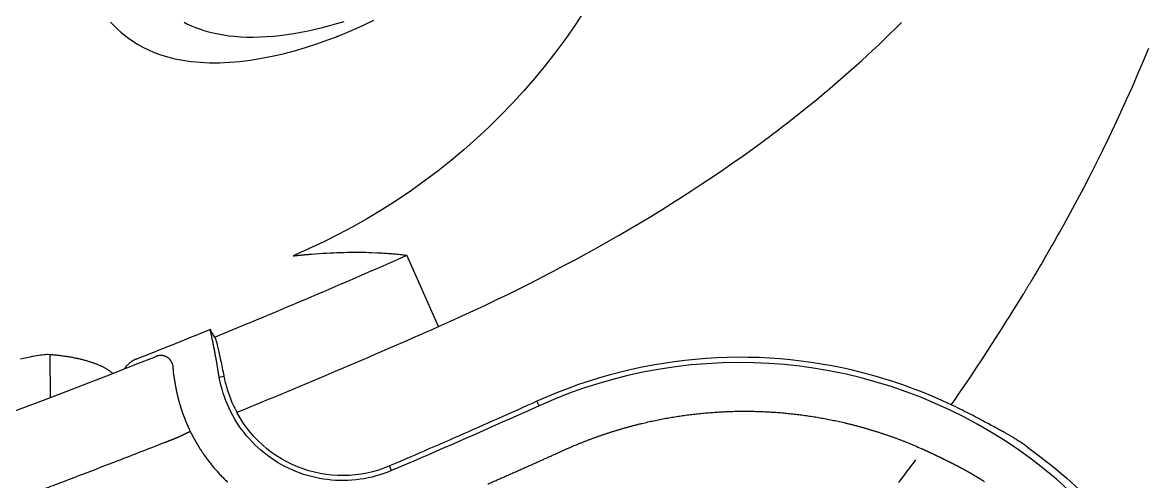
# Model space of a CAD drawing. Extents: x 528 to 612, y 649 to 778.
# Drawn here: x 598.41 to 607.4, y 685.6 to 689.26 of the extents above; entities that cross this region are included whole.
import ezdxf

# ---------------------------------------------------------------- set-up
doc = ezdxf.new("R2010")
doc.units = 0
doc.header["$MEASUREMENT"] = 0
doc.layers.add('1', color=4, linetype='Continuous')

# ---------------------------------------------------------------- blocks, each defined once
blk = doc.blocks.new('5DSFEEE')
at = {"layer": '1', "linetype": 'Continuous'}
for points in [[(3.1412, 11.7208), (3.1405, 11.7238, 0.00738), (3.1397, 11.7267, 0.007442), (3.1388, 11.7296, 0.007453), (3.1379, 11.7324, 0.007423), (3.1369, 11.7353, 0.007412), (3.1358, 11.738, 0.007405), (3.1346, 11.7408, 0.007401), (3.1333, 11.7435, 0.007394), (3.1319, 11.7462, 0.007392), (3.1305, 11.7488, 0.00739), (3.129, 11.7514, 0.00739), (3.1274, 11.7539, 0.007391), (3.1258, 11.7564, 0.007395), (3.124, 11.7588, 0.007403), (3.1222, 11.7612, 0.007406), (3.1204, 11.7635, 0.007415), (3.1184, 11.7658, 0.007318), (3.1164, 11.768, 0.007152), (3.1144, 11.7702, 0.007134), (3.1123, 11.7722, 0.007148), (3.1101, 11.7742, 0.007156), (3.1079, 11.7762, 0.00715), (3.1057, 11.778, 0.007157), (3.1034, 11.7798, 0.007149), (3.1011, 11.7815, 0.00715), (3.0987, 11.7831, 0.007141), (3.0963, 11.7847, 0.007141), (3.0939, 11.7862, 0.007131), (3.0914, 11.7876, 0.007128), (3.0889, 11.7889, 0.007118), (3.0864, 11.7902, 0.007114), (3.0839, 11.7913, 0.007105), (3.0813, 11.7924, 0.007101), (3.0787, 11.7935, 0.007092), (3.076, 11.7944, 0.007088), (3.0734, 11.7953, 0.007081), (3.0707, 11.7961, 0.007078), (3.068, 11.7968, 0.007072), (3.0653, 11.7975, 0.00707), (3.0625, 11.798, 0.007068), (3.0598, 11.7985, 0.007064), (3.057, 11.799, 0.00706), (3.0542, 11.7993, 0.007064), (3.0514, 11.7995, 0.007078), (3.0486, 11.7997, 0.00706), (3.0458, 11.7998, 0.00702), (3.043, 11.7998, 0.007082), (3.0402, 11.7998, 0.007235), (3.0374, 11.7996, 0.007025), (3.0346, 11.7994, 0.006554), (3.0318, 11.7991, 0.007252), (3.0289, 11.7987, 0.008686), (3.026, 11.7982, 0.006552), (3.0233, 11.7977, 0.002154), (3.0209, 11.7972, 0.009323), (3.0177, 11.7964, 0.016084), (3.0129, 11.7948, 0.007768), (3.0067, 11.7927, 0.004067)], [(3.1412, 11.7208), (3.1412, 11.7197, -0.000072), (3.1412, 11.7186, -0.000072), (3.1413, 11.7175, -0.000072), (3.1413, 11.7164, -0.000071), (3.1413, 11.7153, -0.00007), (3.1414, 11.7141, -0.000069), (3.1414, 11.713, -0.000068), (3.1414, 11.7119, -0.000068), (3.1415, 11.7108, -0.000067), (3.1415, 11.7097, -0.000066), (3.1415, 11.7086, -0.000065), (3.1416, 11.7074, -0.000064), (3.1416, 11.7063, -0.000064), (3.1416, 11.7052, -0.000063), (3.1417, 11.7041, -0.000062), (3.1417, 11.703, -0.000061), (3.1417, 11.7019, -0.00006), (3.1418, 11.7008, -0.00006), (3.1418, 11.6996, -0.000059), (3.1418, 11.6985, -0.000058), (3.1418, 11.6974, -0.000057), (3.1419, 11.6963, -0.000056), (3.1419, 11.6952, -0.000056), (3.1419, 11.6941, -0.000055), (3.142, 11.693, -0.000054), (3.142, 11.6919, -0.000053), (3.142, 11.6907, -0.000052), (3.142, 11.6896, -0.000052), (3.1421, 11.6885, -0.00005), (3.1421, 11.6874, -0.000046), (3.1421, 11.6863, -0.00005), (3.1421, 11.6852, -0.000058), (3.1422, 11.684, -0.000044), (3.1422, 11.683, -0.000017), (3.1422, 11.682, -0.000059), (3.1422, 11.6807, -0.000099), (3.1423, 11.6788, -0.000048), (3.1423, 11.6763, -0.000026)], [(3.1423, 11.6763), (3.1424, 11.6758, 0.004591), (3.1424, 11.6752, 0.003793), (3.1424, 11.6745, 0.00315), (3.1425, 11.6738, 0.002661), (3.1425, 11.6731, 0.002266), (3.1426, 11.6723, 0.001964), (3.1427, 11.6714, 0.001708), (3.1428, 11.6705, 0.001505), (3.1429, 11.6696, 0.00133), (3.143, 11.6686, 0.001187), (3.1432, 11.6675, 0.001062), (3.1433, 11.6664, 0.000958), (3.1434, 11.6652, 0.000866), (3.1436, 11.664, 0.000788), (3.1438, 11.6627, 0.000718), (3.144, 11.6614, 0.000658), (3.1442, 11.66, 0.000603), (3.1444, 11.6586, 0.000556), (3.1446, 11.6571, 0.000513), (3.1448, 11.6556, 0.000475), (3.1451, 11.654, 0.00044), (3.1453, 11.6523, 0.000409), (3.1456, 11.6507, 0.000381), (3.1458, 11.6489, 0.000356), (3.1461, 11.6471, 0.000332), (3.1464, 11.6453, 0.000311), (3.1467, 11.6434, 0.000291), (3.147, 11.6415, 0.000274), (3.1473, 11.6395, 0.000256), (3.1477, 11.6374, 0.000239), (3.148, 11.6354, 0.000222), (3.1483, 11.6332, 0.000206), (3.1487, 11.631, 0.000193), (3.1491, 11.6288, 0.000182), (3.1495, 11.6265, 0.000171), (3.1498, 11.6242, 0.00016), (3.1502, 11.6218, 0.000151), (3.1507, 11.6194, 0.000142), (3.1511, 11.6169, 0.000133), (3.1515, 11.6144, 0.000125), (3.1519, 11.6118, 0.000118), (3.1524, 11.6092, 0.000111), (3.1528, 11.6065, 0.000105), (3.1533, 11.6038, 0.000098), (3.1538, 11.6011, 0.000093), (3.1543, 11.5983, 0.000086), (3.1547, 11.5954, 0.000082), (3.1552, 11.5925, 0.000078), (3.1557, 11.5896, 0.000072), (3.1563, 11.5866, 0.000063), (3.1568, 11.5836, 0.000065), (3.1573, 11.5805, 0.00007), (3.1579, 11.5773, 0.000051), (3.1584, 11.5743, 0.000021), (3.1589, 11.5715, 0.000063), (3.1595, 11.5679, 0.000093), (3.1605, 11.5621, 0.000043), (3.1619, 11.5545, 0.000023)], [(3.1619, 11.5545), (3.1623, 11.552, 0.000563), (3.1627, 11.5495, 0.000548), (3.1632, 11.5469, 0.000543), (3.1637, 11.5443, 0.000549), (3.1642, 11.5417, 0.00055), (3.1646, 11.5391, 0.000551), (3.1651, 11.5364, 0.000552), (3.1656, 11.5338, 0.000554), (3.1662, 11.5311, 0.000555), (3.1667, 11.5284, 0.000557), (3.1672, 11.5256, 0.000558), (3.1678, 11.5229, 0.00056), (3.1683, 11.5201, 0.000561), (3.1689, 11.5173, 0.000564), (3.1695, 11.5145, 0.000565), (3.1701, 11.5117, 0.000567), (3.1707, 11.5088, 0.000568), (3.1713, 11.506, 0.000571), (3.1719, 11.5031, 0.000573), (3.1726, 11.5002, 0.000576), (3.1732, 11.4972, 0.000577), (3.1739, 11.4943, 0.00058), (3.1745, 11.4913, 0.000582), (3.1752, 11.4884, 0.000586), (3.1759, 11.4854, 0.000586), (3.1766, 11.4824, 0.000585), (3.1773, 11.4793, 0.000593), (3.1781, 11.4763, 0.000609), (3.1788, 11.4732, 0.000592), (3.1796, 11.4701, 0.000553), (3.1803, 11.4671, 0.000618), (3.1811, 11.4639, 0.000747), (3.1819, 11.4607, 0.00056), (3.1827, 11.4577, 0.000175), (3.1834, 11.4549, 0.000811), (3.1843, 11.4513, 0.001409), (3.1858, 11.4458, 0.000679), (3.1877, 11.4385, 0.000355)], [(3.1877, 11.4385), (3.1887, 11.4347, 0.00075), (3.1898, 11.431, 0.000738), (3.1909, 11.4272, 0.000733), (3.1919, 11.4233, 0.000737), (3.193, 11.4195, 0.000738), (3.1941, 11.4156, 0.000738), (3.1953, 11.4118, 0.000738), (3.1964, 11.4079, 0.00074), (3.1976, 11.404, 0.00074), (3.1988, 11.4001, 0.000742), (3.2, 11.3961, 0.000743), (3.2012, 11.3922, 0.000745), (3.2024, 11.3882, 0.000746), (3.2037, 11.3843, 0.000749), (3.2049, 11.3803, 0.000751), (3.2062, 11.3763, 0.000754), (3.2075, 11.3723, 0.000755), (3.2088, 11.3683, 0.000759), (3.2102, 11.3642, 0.000761), (3.2115, 11.3602, 0.000764), (3.2129, 11.3561, 0.000767), (3.2143, 11.3521, 0.000771), (3.2157, 11.348, 0.000774), (3.2171, 11.3439, 0.000778), (3.2186, 11.3398, 0.000781), (3.22, 11.3357, 0.000785), (3.2215, 11.3316, 0.000789), (3.223, 11.3275, 0.000793), (3.2245, 11.3234, 0.000797), (3.226, 11.3193, 0.000804), (3.2276, 11.3152, 0.000805), (3.2291, 11.311, 0.000805), (3.2307, 11.3069, 0.000803), (3.2323, 11.3027, 0.000802), (3.2339, 11.2986, 0.0008), (3.2356, 11.2944, 0.0008), (3.2372, 11.2903, 0.000799), (3.2389, 11.2861, 0.000798), (3.2406, 11.2819, 0.000798), (3.2423, 11.2778, 0.000798), (3.244, 11.2736, 0.000798), (3.2457, 11.2694, 0.000798), (3.2475, 11.2653, 0.000799), (3.2492, 11.2611, 0.000802), (3.251, 11.2569, 0.000801), (3.2528, 11.2527, 0.000797), (3.2546, 11.2486, 0.000806), (3.2564, 11.2444, 0.000825), (3.2583, 11.2402, 0.000802), (3.2601, 11.2361, 0.00075), (3.262, 11.232, 0.000832), (3.2639, 11.2278, 0.000998), (3.2659, 11.2235, 0.000757), (3.2677, 11.2195, 0.000253), (3.2694, 11.2158, 0.001079), (3.2716, 11.2112, 0.001872), (3.275, 11.204, 0.000916), (3.2795, 11.1947, 0.000484)], [(6.2639, 11.0433), (6.2863, 11.0533, -0.001739), (6.3087, 11.0632, -0.001739), (6.3312, 11.0729, -0.001739), (6.3538, 11.0824, -0.001737), (6.3765, 11.0918, -0.001736), (6.3992, 11.101, -0.001736), (6.422, 11.1101, -0.001735), (6.4448, 11.119, -0.001734), (6.4677, 11.1278, -0.001734), (6.4907, 11.1364, -0.001733), (6.5137, 11.1448, -0.001733), (6.5368, 11.1531, -0.001733), (6.5599, 11.1612, -0.001733), (6.5831, 11.1691, -0.001733), (6.6063, 11.1769, -0.001733), (6.6296, 11.1845, -0.001733), (6.653, 11.192, -0.001733), (6.6764, 11.1993, -0.001733), (6.6998, 11.2064, -0.001734), (6.7233, 11.2134, -0.001734), (6.7469, 11.2202, -0.001735), (6.7705, 11.2268, -0.001736), (6.7941, 11.2333, -0.001736), (6.8178, 11.2396, -0.001737), (6.8415, 11.2458, -0.001738), (6.8653, 11.2518, -0.001739), (6.8891, 11.2576, -0.001741), (6.913, 11.2632, -0.001742), (6.9369, 11.2687, -0.001743), (6.9608, 11.274, -0.001743), (6.9848, 11.2791, -0.001742), (7.0088, 11.2841, -0.001739), (7.0328, 11.2889, -0.001737), (7.0569, 11.2936, -0.001737), (7.081, 11.298, -0.001736), (7.1051, 11.3023, -0.001735), (7.1292, 11.3065, -0.001734), (7.1534, 11.3104, -0.001734), (7.1776, 11.3142, -0.001733), (7.2019, 11.3179, -0.001733), (7.2261, 11.3213, -0.001732), (7.2504, 11.3246, -0.001732), (7.2747, 11.3277, -0.001731), (7.2991, 11.3307, -0.001731), (7.3234, 11.3335, -0.001731), (7.3478, 11.3361, -0.001731), (7.3722, 11.3385, -0.001731), (7.3966, 11.3408, -0.001731), (7.421, 11.3429, -0.001732), (7.4454, 11.3448, -0.001732), (7.4698, 11.3466, -0.001732), (7.4943, 11.3482, -0.001733), (7.5188, 11.3496, -0.001733), (7.5432, 11.3509, -0.001734), (7.5677, 11.352, -0.001735), (7.5922, 11.3529, -0.001735), (7.6167, 11.3536, -0.001736), (7.6412, 11.3542, -0.001738), (7.6657, 11.3546, -0.001738), (7.6902, 11.3548, -0.001738), (7.7147, 11.3549, -0.001738), (7.7393, 11.3547, -0.001737), (7.7638, 11.3545, -0.001737), (7.7883, 11.354, -0.001738), (7.8128, 11.3534, -0.001739), (7.8373, 11.3526, -0.00174), (7.8618, 11.3516, -0.001741), (7.8863, 11.3505, -0.001742), (7.9107, 11.3491, -0.001743), (7.9352, 11.3476, -0.001744), (7.9597, 11.346, -0.001745), (7.9841, 11.3442, -0.001747), (8.0085, 11.3422, -0.001748), (8.033, 11.34, -0.00175), (8.0574, 11.3376, -0.001753), (8.0818, 11.3351, -0.001758), (8.1061, 11.3324, -0.001759), (8.1305, 11.3296, -0.001757), (8.1548, 11.3265, -0.001755), (8.1791, 11.3233, -0.001754), (8.2034, 11.3199, -0.001753), (8.2277, 11.3164, -0.001752), (8.2519, 11.3127, -0.001752), (8.2761, 11.3088, -0.001751), (8.3003, 11.3047, -0.001751), (8.3245, 11.3005, -0.00175), (8.3486, 11.2961, -0.00175), (8.3727, 11.2915, -0.001752), (8.3967, 11.2868, -0.001749), (8.4208, 11.2819, -0.001742), (8.4447, 11.2768, -0.001735), (8.4687, 11.2715, -0.001729), (8.4926, 11.2661, -0.001726), (8.5165, 11.2606, -0.001729), (8.5403, 11.2548, -0.001729), (8.5641, 11.2489, -0.00173), (8.5879, 11.2428, -0.00173), (8.6116, 11.2366, -0.001731), (8.6353, 11.2302, -0.001731), (8.6589, 11.2236, -0.001733), (8.6825, 11.2169, -0.001733), (8.706, 11.21, -0.001733), (8.7295, 11.2029, -0.001736), (8.7529, 11.1957, -0.00174), (8.7763, 11.1883, -0.001737), (8.7996, 11.1808, -0.001728), (8.8229, 11.1731, -0.001744), (8.8461, 11.1652, -0.001781), (8.8694, 11.1571, -0.001732), (8.8924, 11.149, -0.001618), (8.9153, 11.1407, -0.001789), (8.9385, 11.1321, -0.002136), (8.9621, 11.1231, -0.001622), (8.9843, 11.1145, -0.000553), (9.0043, 11.1067, -0.002294), (9.0298, 11.0963, -0.003958), (9.069, 11.0799, -0.001936), (9.1201, 11.0581, -0.001025)], [(3.0734, 11.1048), (3.0763, 11.1059, 0.000014), (3.0792, 11.107, 0.000014), (3.0821, 11.1082, 0.000014), (3.085, 11.1093, 0.000014), (3.0879, 11.1105, 0.000014), (3.0908, 11.1116, 0.000014), (3.0937, 11.1128, 0.000014), (3.0967, 11.1139, 0.000014), (3.0996, 11.1151, 0.000014), (3.1025, 11.1162, 0.000014), (3.1054, 11.1174, 0.000014), (3.1083, 11.1185, 0.000014), (3.1112, 11.1197, 0.000014), (3.1141, 11.1208, 0.000014), (3.117, 11.1219, 0.000014), (3.1199, 11.1231, 0.000014), (3.1228, 11.1242, 0.000014), (3.1257, 11.1254, 0.000014), (3.1286, 11.1265, 0.000014), (3.1315, 11.1277, 0.000014), (3.1344, 11.1288, 0.000014), (3.1374, 11.13, 0.000014), (3.1403, 11.1311, 0.000014), (3.1432, 11.1323, 0.000014), (3.1461, 11.1334, 0.000014), (3.149, 11.1346, 0.000014), (3.1519, 11.1357, 0.000014), (3.1548, 11.1369, 0.000014), (3.1577, 11.138, 0.000014), (3.1606, 11.1392, 0.000013), (3.1635, 11.1403, 0.000014), (3.1664, 11.1415, 0.000017), (3.1694, 11.1427, 0.000013), (3.1722, 11.1438, 0.000004), (3.1748, 11.1448, 0.000018), (3.1781, 11.1461, 0.000031), (3.1831, 11.1481, 0.000015), (3.1897, 11.1507, 0.000008)], [(3.1897, 11.1507), (3.1939, 11.1528, 0.000013), (3.1982, 11.1549, 0.000013), (3.2026, 11.157, 0.000013), (3.207, 11.1591, 0.000013), (3.2114, 11.1613, 0.000014), (3.2158, 11.1635, 0.000014), (3.2202, 11.1656, 0.000015), (3.2246, 11.1678, 0.000016), (3.2289, 11.1699, 0.000017), (3.2332, 11.172, 0.000018), (3.2374, 11.174, 0.000019), (3.2414, 11.176, 0.00002), (3.2453, 11.1779, 0.000022), (3.2491, 11.1797, 0.000024), (3.2527, 11.1815, 0.000026), (3.2561, 11.1831, 0.000029), (3.2593, 11.1847, 0.000033), (3.2622, 11.1862, 0.000038), (3.265, 11.1875, 0.000044), (3.2675, 11.1888, 0.000048), (3.2698, 11.1899, 0.000062), (3.2718, 11.1909, 0.000089), (3.2736, 11.1918, 0.000092), (3.2752, 11.1925, 0.000048), (3.2764, 11.1931, 0.000175), (3.2775, 11.1937, 0.000588), (3.2786, 11.1942, 0.000768), (3.2795, 11.1947, 0.000836)], [(3.2795, 11.1947), (3.2819, 11.1899, 0.000908), (3.2842, 11.1851, 0.000908), (3.2866, 11.1803, 0.000909), (3.289, 11.1755, 0.000911), (3.2915, 11.1707, 0.000913), (3.2939, 11.166, 0.000914), (3.2964, 11.1612, 0.000916), (3.2988, 11.1565, 0.000918), (3.3013, 11.1518, 0.00092), (3.3038, 11.1471, 0.000921), (3.3064, 11.1424, 0.000923), (3.3089, 11.1377, 0.000925), (3.3115, 11.133, 0.000927), (3.314, 11.1283, 0.000928), (3.3166, 11.1237, 0.00093), (3.3192, 11.119, 0.000932), (3.3219, 11.1144, 0.000934), (3.3245, 11.1098, 0.000936), (3.3272, 11.1052, 0.000937), (3.3299, 11.1006, 0.000939), (3.3325, 11.096, 0.000941), (3.3353, 11.0914, 0.000942), (3.338, 11.0868, 0.000945), (3.3407, 11.0823, 0.000948), (3.3435, 11.0777, 0.000948), (3.3463, 11.0732, 0.000944), (3.349, 11.0687, 0.000954), (3.3519, 11.0642, 0.000975), (3.3547, 11.0597, 0.000949), (3.3575, 11.0552, 0.000888), (3.3604, 11.0507, 0.000982), (3.3633, 11.0462, 0.001174), (3.3662, 11.0417, 0.000892), (3.3691, 11.0374, 0.000304), (3.3716, 11.0335, 0.001263), (3.3749, 11.0285, 0.002182), (3.3801, 11.0209, 0.001068), (3.3869, 11.011, 0.000566)], [(2.0947, 10.7294, 0.000236), (2.2379, 10.7828, 0.000968), (2.4215, 10.8526, 0.001665), (2.7039, 10.9614, 0.000813), (3.0734, 11.1048, 0.000431)], [(9.1201, 11.0581), (9.1224, 11.0571, -0.000194), (9.1247, 11.0561, -0.000194), (9.1269, 11.055, -0.000194), (9.1292, 11.054, -0.000194), (9.1315, 11.053, -0.000194), (9.1337, 11.052, -0.000193), (9.136, 11.051, -0.000193), (9.1383, 11.05, -0.000193), (9.1406, 11.049, -0.000193), (9.1428, 11.0479, -0.000192), (9.1451, 11.0469, -0.000192), (9.1473, 11.0459, -0.000192), (9.1496, 11.0449, -0.000192), (9.1519, 11.0439, -0.000192), (9.1541, 11.0428, -0.000191), (9.1564, 11.0418, -0.000191), (9.1586, 11.0408, -0.000191), (9.1609, 11.0397, -0.000191), (9.1632, 11.0387, -0.000191), (9.1654, 11.0377, -0.000191), (9.1677, 11.0366, -0.000191), (9.1699, 11.0356, -0.00019), (9.1722, 11.0346, -0.000191), (9.1744, 11.0335, -0.000191), (9.1766, 11.0325, -0.00019), (9.1789, 11.0314, -0.000189), (9.1811, 11.0304, -0.000191), (9.1834, 11.0293, -0.000194), (9.1856, 11.0283, -0.000189), (9.1878, 11.0273, -0.000176), (9.19, 11.0262, -0.000195), (9.1923, 11.0252, -0.000232), (9.1946, 11.0241, -0.000176), (9.1968, 11.0231, -0.000061), (9.1987, 11.0221, -0.000248), (9.2012, 11.021, -0.000427), (9.205, 11.0191, -0.000209), (9.2101, 11.0167, -0.000111)], [(3.3869, 11.011), (3.3968, 10.9968, 0.003081), (3.4069, 10.9828, 0.003082), (3.4172, 10.9689, 0.003082), (3.4277, 10.9551, 0.003083), (3.4383, 10.9414, 0.003084), (3.4491, 10.9279, 0.003086), (3.4601, 10.9145, 0.003088), (3.4713, 10.9012, 0.003091), (3.4826, 10.8881, 0.003094), (3.494, 10.8751, 0.003098), (3.5057, 10.8623, 0.003102), (3.5174, 10.8496, 0.003107), (3.5294, 10.8371, 0.003111), (3.5415, 10.8247, 0.003116), (3.5537, 10.8125, 0.003115), (3.5661, 10.8004, 0.003108), (3.5787, 10.7884, 0.003103)], [(5.6572, 10.7734, 0.000068), (5.6721, 10.7799, 0.000069), (5.6869, 10.7864, 0.000069), (5.7017, 10.7929, 0.000069), (5.7166, 10.7994, 0.000069), (5.7314, 10.8059, 0.000069), (5.7462, 10.8124, 0.000069), (5.761, 10.819, 0.000069), (5.7759, 10.8255, 0.000069), (5.7907, 10.832, 0.000069), (5.8055, 10.8386, 0.000069), (5.8203, 10.8451, 0.000069), (5.8351, 10.8517, 0.000069), (5.8499, 10.8582, 0.000069), (5.8647, 10.8648, 0.000069), (5.8796, 10.8713, 0.000069), (5.8944, 10.8779, 0.000069), (5.9092, 10.8845, 0.000069), (5.924, 10.891, 0.000068), (5.9388, 10.8976, 0.000068), (5.9536, 10.9042, 0.000068), (5.9684, 10.9108, 0.000068), (5.9832, 10.9174, 0.000068), (5.998, 10.9239, 0.000068), (6.0127, 10.9305, 0.000068), (6.0275, 10.9371, 0.000069), (6.0423, 10.9437, 0.000068), (6.0571, 10.9504, 0.000068), (6.0719, 10.957, 0.000069), (6.0867, 10.9636, 0.00007), (6.1015, 10.9702, 0.000068), (6.1162, 10.9768, 0.000064), (6.1309, 10.9834, 0.00007), (6.1458, 10.9901, 0.000084), (6.161, 10.9969, 0.000064), (6.1753, 11.0034, 0.000022), (6.1883, 11.0092, 0.00009), (6.2049, 11.0167, 0.000156), (6.2304, 11.0282, 0.000076), (6.2639, 11.0433, 0.00004)], [(9.2101, 11.0167), (9.2157, 11.014, -0.000108), (9.2213, 11.0113, -0.000105), (9.2269, 11.0086, -0.000108), (9.2325, 11.006, -0.000118), (9.2381, 11.0033, -0.000125), (9.2437, 11.0006, -0.000131), (9.2493, 10.9979, -0.000137), (9.2549, 10.9952, -0.000145), (9.2604, 10.9925, -0.000151), (9.266, 10.9898, -0.000159), (9.2715, 10.9872, -0.000166), (9.277, 10.9845, -0.000173), (9.2825, 10.9818, -0.00018), (9.288, 10.9791, -0.000188), (9.2934, 10.9765, -0.000195), (9.2989, 10.9738, -0.000203), (9.3043, 10.9711, -0.000211), (9.3097, 10.9685, -0.000219), (9.3151, 10.9658, -0.000227), (9.3204, 10.9632, -0.000236), (9.3258, 10.9605, -0.000244), (9.3311, 10.9579, -0.000253), (9.3364, 10.9553, -0.000261), (9.3417, 10.9526, -0.000271), (9.3469, 10.95, -0.00028), (9.3522, 10.9474, -0.00029), (9.3574, 10.9448, -0.000296), (9.3625, 10.9421, -0.000298), (9.3677, 10.9395, -0.000301), (9.3728, 10.9369, -0.000305), (9.3779, 10.9343, -0.000309), (9.383, 10.9317, -0.000312), (9.388, 10.9292, -0.000316), (9.393, 10.9266, -0.00032), (9.398, 10.924, -0.000325), (9.403, 10.9215, -0.000329), (9.4079, 10.9189, -0.000334), (9.4128, 10.9164, -0.000339), (9.4176, 10.9138, -0.000344), (9.4224, 10.9113, -0.00035), (9.4272, 10.9088, -0.000355), (9.432, 10.9063, -0.000361), (9.4367, 10.9038, -0.000367), (9.4414, 10.9013, -0.000374), (9.446, 10.8988, -0.00038), (9.4506, 10.8963, -0.000387), (9.4552, 10.8939, -0.000395), (9.4597, 10.8914, -0.000403), (9.4642, 10.889, -0.00041), (9.4687, 10.8866, -0.000417), (9.4731, 10.8842, -0.00042), (9.4774, 10.8818, -0.000418), (9.4818, 10.8794, -0.000418), (9.4861, 10.877, -0.000418), (9.4903, 10.8746, -0.00042), (9.4945, 10.8723, -0.00042), (9.4987, 10.87, -0.000421), (9.5028, 10.8677, -0.000422), (9.5069, 10.8654, -0.000423), (9.5109, 10.8631, -0.000424), (9.5149, 10.8608, -0.000426), (9.5188, 10.8586, -0.000428), (9.5227, 10.8563, -0.00043), (9.5266, 10.8541, -0.000432), (9.5304, 10.8519, -0.000435), (9.5341, 10.8497, -0.000437), (9.5378, 10.8476, -0.000441), (9.5415, 10.8454, -0.000444), (9.5451, 10.8433, -0.000448), (9.5487, 10.8412, -0.000452), (9.5522, 10.8391, -0.000456), (9.5557, 10.8371, -0.00046), (9.5591, 10.835, -0.000466), (9.5625, 10.833, -0.000472), (9.5658, 10.831, -0.000475), (9.5691, 10.829, -0.000469), (9.5723, 10.8271, -0.000469), (9.5755, 10.8251, -0.000469), (9.5786, 10.8232, -0.000472), (9.5816, 10.8213, -0.000472), (9.5846, 10.8195, -0.000475), (9.5876, 10.8176, -0.000475), (9.5905, 10.8158, -0.000479), (9.5933, 10.814, -0.00048), (9.5961, 10.8123, -0.000483), (9.5989, 10.8106, -0.000483), (9.6016, 10.8088, -0.00049), (9.6042, 10.8072, -0.000501), (9.6068, 10.8055, -0.000495), (9.6093, 10.8039, -0.000469), (9.6118, 10.8023, -0.000516), (9.6142, 10.8007, -0.000611), (9.6166, 10.7991, -0.000487), (9.6189, 10.7977, -0.0002), (9.6209, 10.7964, -0.000669), (9.6233, 10.7947, -0.001184), (9.627, 10.7923, -0.000625)], [(8.941, 10.7855, 0.001583), (9.0777, 10.9658, 0.000839)]]:
    blk.add_lwpolyline(points, format="xyb", dxfattribs=at)
blk.add_arc((-18.3614, 65.5351), 57.8346, 279.46566, 291.68284, dxfattribs=at)
blk = doc.blocks.new('2010JETSETTER')
at = {"layer": '1', "color": 3, "linetype": 'Continuous'}
for p, q in [((73.5223, 16.4838), (73.2704, 17.0532)), ((71.7065, 16.4433), (71.6954, 16.4603)), ((71.7065, 16.4433), (71.6992, 16.4619)), ((71.7345, 16.4003), (71.7065, 16.4433)), ((70.4208, 15.9176), (70.4194, 16.2618)), ((71.7706, 16.0802), (71.7472, 16.2125)), ((71.7706, 16.0802), (71.8073, 16.0867)), ((74.3255, 15.8508), (74.3088, 15.8877)), ((73.1468, 15.334), (73.1311, 15.371))]:
    blk.add_line(p, q, dxfattribs=at)
for points in [[(76.9473, 18.6478), (76.9937, 18.6909), (77.04, 18.7344), (77.086, 18.7783), (77.1318, 18.8227), (77.1773, 18.8675), (77.2226, 18.9127)], [(74.6899, 19.0065), (74.6162, 18.8945), (74.5397, 18.7846), (74.4602, 18.6767), (74.3778, 18.571), (74.2926, 18.4675), (74.2047, 18.3663), (74.1141, 18.2674), (74.0208, 18.1708), (73.9249, 18.0766), (73.8265, 17.9849), (73.7255, 17.8957), (73.6221, 17.809), (73.5162, 17.725), (73.408, 17.6435), (73.2975, 17.5648), (73.1846, 17.4888), (73.0696, 17.4157), (72.9537, 17.346), (72.8373, 17.28), (72.72, 17.2175), (72.6016, 17.1582), (72.3599, 17.0484)], [(79.1964, 18.7052), (79.1531, 18.6018), (79.109, 18.4987), (79.0641, 18.396), (79.0184, 18.2937), (78.9719, 18.1918), (78.9246, 18.0902), (78.8764, 17.9891), (78.8274, 17.8883), (78.7775, 17.788), (78.7268, 17.6881), (78.6753, 17.5887), (78.6229, 17.4897), (78.5155, 17.2931)], [(70.9015, 18.9153), (70.9279, 18.8873), (70.955, 18.8607), (70.9829, 18.8355), (71.0125, 18.8107), (71.0448, 18.7861), (71.08, 18.7618), (71.118, 18.738), (71.1592, 18.7151), (71.2036, 18.6933), (71.2514, 18.6729), (71.3026, 18.6541), (71.3576, 18.6373), (71.4162, 18.6226), (71.4788, 18.6103), (71.5455, 18.6007), (71.6164, 18.594), (71.6915, 18.5906), (71.771, 18.5906), (71.8527, 18.5942), (71.9359, 18.6013), (72.0206, 18.6117), (72.1065, 18.6255), (72.1936, 18.6425), (72.2816, 18.6626), (72.3704, 18.6857), (72.4596, 18.7117), (72.5493, 18.7406), (72.6391, 18.7722), (72.7059, 18.7975), (72.7063, 18.7976), (72.7067, 18.7978), (72.7072, 18.798), (72.7076, 18.7981), (72.708, 18.7983), (72.7085, 18.7985), (72.7089, 18.7987), (72.7093, 18.7988), (72.7098, 18.799), (72.7102, 18.7992), (72.7106, 18.7993), (72.7111, 18.7995), (72.7115, 18.7997), (72.7119, 18.7998), (72.7123, 18.8), (72.7128, 18.8002), (72.7132, 18.8004), (72.7136, 18.8005), (72.7141, 18.8007), (72.7145, 18.8009), (72.7149, 18.801), (72.7154, 18.8012), (72.7158, 18.8014), (72.7162, 18.8015), (72.7167, 18.8017), (72.7171, 18.8019), (72.7175, 18.802), (72.718, 18.8022), (72.7184, 18.8024), (72.7188, 18.8026), (72.7193, 18.8027), (72.7197, 18.8029), (72.7201, 18.8031), (72.7206, 18.8032), (72.721, 18.8034), (72.7214, 18.8036), (72.7219, 18.8037), (72.7223, 18.8039), (72.7227, 18.8041), (72.7231, 18.8042), (72.7236, 18.8044), (72.724, 18.8046), (72.7244, 18.8048), (72.7249, 18.8049), (72.7387, 18.8104), (72.8282, 18.8475), (72.9174, 18.8872), (73.0061, 18.9292)], [(71.489, 18.9129), (71.5177, 18.8987), (71.5479, 18.8851), (71.5796, 18.8722), (71.6129, 18.8599), (71.6478, 18.8485), (71.6843, 18.838), (71.7226, 18.8284), (71.7625, 18.8199), (71.8042, 18.8125), (71.8478, 18.8063), (71.8932, 18.8014), (71.9404, 18.7979), (71.9896, 18.7957), (72.0408, 18.7951), (72.0934, 18.7961), (72.1468, 18.7986), (72.2008, 18.8026), (72.2555, 18.8081), (72.3108, 18.8151), (72.3667, 18.8236), (72.4231, 18.8334), (72.48, 18.8447), (72.5373, 18.8573), (72.595, 18.8712), (72.6529, 18.8864), (72.7111, 18.9029), (72.7695, 18.9207)], [(76.5201, 18.2775), (76.5417, 18.2952), (76.5633, 18.313), (76.5849, 18.3309), (76.6064, 18.3488), (76.628, 18.3669), (76.6495, 18.385), (76.6709, 18.4032), (76.6924, 18.4215), (76.7138, 18.4399), (76.7352, 18.4584), (76.7565, 18.4769), (76.7779, 18.4956), (76.7992, 18.5143), (76.8204, 18.5331), (76.8417, 18.552), (76.8629, 18.571), (76.884, 18.5901), (76.9052, 18.6092), (76.9473, 18.6478)], [(76.1208, 17.9674), (76.1409, 17.9822), (76.1609, 17.9971), (76.1809, 18.0121), (76.2009, 18.0271), (76.2209, 18.0422), (76.2409, 18.0574), (76.2609, 18.0727), (76.2809, 18.088), (76.3009, 18.1034), (76.3209, 18.1189), (76.3409, 18.1344), (76.3608, 18.15), (76.3808, 18.1657), (76.4007, 18.1815), (76.4207, 18.1973), (76.4406, 18.2132), (76.4605, 18.2292), (76.4804, 18.2452), (76.5201, 18.2775)], [(73.5234, 16.4843), (73.6176, 16.5263), (73.7113, 16.5688), (73.8044, 16.6118), (73.8971, 16.6552), (73.9892, 16.6992), (74.0808, 16.7436), (74.1718, 16.7885), (74.2623, 16.8338), (74.3522, 16.8797), (74.4416, 16.926), (74.5303, 16.9727), (74.6185, 17.0199), (74.706, 17.0676), (74.7929, 17.1158), (74.8793, 17.1644), (74.9649, 17.2134), (75.05, 17.2629), (75.1343, 17.3128), (75.218, 17.3632), (75.3011, 17.4141), (75.3834, 17.4653), (75.4651, 17.5171), (75.5462, 17.5693), (75.6276, 17.6226), (75.7093, 17.6771), (75.7912, 17.7328), (75.8734, 17.7897), (75.9558, 17.8477), (76.1208, 17.9674)], [(78.5155, 17.2931), (78.5053, 17.2749), (78.4951, 17.2567), (78.4849, 17.2385), (78.4747, 17.2204), (78.4644, 17.2022), (78.4541, 17.1841), (78.4438, 17.166), (78.4335, 17.1478), (78.4232, 17.1298), (78.4128, 17.1117), (78.4024, 17.0936), (78.392, 17.0755), (78.3816, 17.0575), (78.3711, 17.0394), (78.3607, 17.0214), (78.3502, 17.0034), (78.3396, 16.9854), (78.3291, 16.9674), (78.3185, 16.9494), (78.3079, 16.9315), (78.2973, 16.9135), (78.2867, 16.8956), (78.276, 16.8776), (78.2546, 16.8418)], [(72.3599, 17.0484), (72.365, 17.049), (72.3702, 17.0495), (72.3753, 17.0501), (72.3804, 17.0506), (72.3855, 17.0511), (72.3906, 17.0516), (72.3957, 17.0521), (72.4007, 17.0527), (72.4058, 17.0532), (72.4108, 17.0536), (72.4158, 17.0541), (72.4208, 17.0546), (72.4258, 17.0551), (72.4308, 17.0556), (72.4358, 17.056), (72.4407, 17.0565), (72.4456, 17.057), (72.4506, 17.0574), (72.4555, 17.0579), (72.4604, 17.0583), (72.4652, 17.0587), (72.4701, 17.0592), (72.475, 17.0596), (72.4798, 17.06), (72.4846, 17.0604), (72.4895, 17.0608), (72.4943, 17.0612), (72.4991, 17.0616), (72.5086, 17.0624)], [(72.5086, 17.0624), (72.5388, 17.0647), (72.5686, 17.0668), (72.5979, 17.0687), (72.6268, 17.0704), (72.6552, 17.0719), (72.6832, 17.0733), (72.7108, 17.0744), (72.738, 17.0753), (72.7647, 17.0761), (72.7911, 17.0767), (72.817, 17.0771), (72.8426, 17.0773), (72.8677, 17.0774), (72.8925, 17.0773), (72.9169, 17.0771), (72.9409, 17.0767), (72.9645, 17.0761), (72.9878, 17.0754), (73.0332, 17.0736)], [(73.0332, 17.0736), (73.0461, 17.073), (73.0589, 17.0723), (73.0716, 17.0716), (73.0842, 17.0708), (73.0966, 17.07), (73.1089, 17.0692), (73.1212, 17.0683), (73.1333, 17.0673), (73.1453, 17.0664), (73.1572, 17.0653), (73.169, 17.0643), (73.1807, 17.0632), (73.1922, 17.0621), (73.2037, 17.0609), (73.2151, 17.0597), (73.2264, 17.0585), (73.2375, 17.0572), (73.2486, 17.0559), (73.2704, 17.0532)], [(78.2546, 16.8418), (78.2519, 16.8371), (78.2491, 16.8325), (78.2463, 16.8278), (78.2435, 16.8231), (78.2407, 16.8185), (78.2379, 16.8138), (78.235, 16.8091), (78.2322, 16.8045), (78.2294, 16.7998), (78.2266, 16.7951), (78.2238, 16.7905), (78.221, 16.7858), (78.2182, 16.7812), (78.2154, 16.7765), (78.2126, 16.7718), (78.2097, 16.7672), (78.2069, 16.7625), (78.2041, 16.7579), (78.1984, 16.7485)], [(77.6201, 15.8588), (77.6503, 15.9025), (77.6804, 15.9463), (77.7104, 15.9901), (77.7402, 16.0341), (77.7699, 16.0781), (77.7995, 16.1222), (77.8289, 16.1664), (77.8582, 16.2107), (77.8873, 16.2551), (77.9163, 16.2995), (77.9451, 16.3441), (77.9739, 16.3887), (78.0024, 16.4334), (78.0309, 16.4782), (78.0591, 16.523), (78.0873, 16.568), (78.1153, 16.613), (78.1432, 16.6581), (78.1984, 16.7485)], [(71.7473, 16.2125), (71.7458, 16.2208), (71.7443, 16.229), (71.7429, 16.2372), (71.7414, 16.2453), (71.7399, 16.2534), (71.7384, 16.2615), (71.737, 16.2695), (71.7355, 16.2774), (71.734, 16.2852), (71.7326, 16.293), (71.7311, 16.3007), (71.7297, 16.3084), (71.7282, 16.3159), (71.7268, 16.3233), (71.7254, 16.3306), (71.724, 16.3378), (71.7226, 16.3448), (71.7212, 16.3517), (71.7198, 16.3585), (71.7185, 16.3651), (71.7172, 16.3715), (71.7159, 16.3777), (71.7146, 16.3838), (71.7134, 16.3897), (71.7122, 16.3954), (71.711, 16.4009), (71.7098, 16.4062), (71.7087, 16.4113), (71.7076, 16.4161), (71.7065, 16.4208), (71.7055, 16.4252), (71.7045, 16.4294), (71.7036, 16.4333), (71.7027, 16.437), (71.7018, 16.4404), (71.7009, 16.4436), (71.7002, 16.4465), (71.6994, 16.4492), (71.6987, 16.4516), (71.698, 16.4537), (71.6974, 16.4556), (71.6969, 16.4572), (71.6963, 16.4585), (71.6954, 16.4603)], [(73.5223, 16.4838), (73.5223, 16.4838), (73.5224, 16.4839), (73.5224, 16.4839), (73.5225, 16.4839), (73.5226, 16.484), (73.5226, 16.484), (73.5227, 16.484), (73.5227, 16.4841), (73.5228, 16.4841), (73.5228, 16.4841), (73.5229, 16.4841), (73.523, 16.4842), (73.523, 16.4842), (73.5231, 16.4842), (73.5231, 16.4842), (73.5232, 16.4842), (73.5233, 16.4843), (73.5233, 16.4843), (73.5234, 16.4843)], [(71.7345, 16.4003), (71.7356, 16.3984), (71.7368, 16.3959), (71.7381, 16.3926), (71.7395, 16.3887), (71.741, 16.3841), (71.7426, 16.3789), (71.7444, 16.373), (71.7462, 16.3664), (71.7482, 16.3592), (71.7502, 16.3515), (71.7523, 16.3431), (71.7546, 16.3341), (71.7569, 16.3246), (71.7593, 16.3145), (71.7618, 16.3039), (71.7643, 16.2928), (71.767, 16.2811), (71.7697, 16.2689), (71.7725, 16.2562), (71.7753, 16.243), (71.7782, 16.2293), (71.7812, 16.2152), (71.7843, 16.2006), (71.7874, 16.1856), (71.7906, 16.1701), (71.7938, 16.1542), (71.7971, 16.1379), (71.8005, 16.1212), (71.8073, 16.0867)], [(70.1813, 16.2251), (70.2023, 16.2301), (70.2226, 16.2347), (70.2421, 16.239), (70.2608, 16.2429), (70.2787, 16.2465), (70.2957, 16.2497), (70.312, 16.2526), (70.3274, 16.2551), (70.3419, 16.2572), (70.3556, 16.259), (70.3685, 16.2604), (70.3804, 16.2614), (70.3915, 16.2621), (70.4017, 16.2623), (70.4194, 16.2618)], [(77.6201, 15.8588), (77.5439, 15.894), (77.467, 15.9275), (77.3894, 15.9594), (77.3111, 15.9896), (77.2322, 16.0182), (77.1528, 16.045), (77.0728, 16.0702), (76.9923, 16.0936), (76.9114, 16.1152), (76.8301, 16.1352), (76.7484, 16.1534), (76.6664, 16.1698), (76.584, 16.1845), (76.5013, 16.1975), (76.4183, 16.2086), (76.3351, 16.2181), (76.2516, 16.2257), (76.1679, 16.2316), (76.0839, 16.2356), (75.9996, 16.2379), (75.915, 16.2384), (75.8302, 16.237), (75.7453, 16.2338), (75.6602, 16.2288), (75.575, 16.2219), (75.4897, 16.2131), (75.4044, 16.2025), (75.3191, 16.19), (75.2338, 16.1755), (75.1486, 16.1592), (75.0635, 16.1409), (74.9786, 16.1207), (74.8938, 16.0985), (74.8093, 16.0743), (74.725, 16.0482), (74.6411, 16.0201), (74.5574, 15.9901), (74.4741, 15.958), (74.3088, 15.8877)], [(73.1468, 15.334), (73.1165, 15.3217), (73.0857, 15.3103), (73.0547, 15.3), (73.0234, 15.2908), (72.9918, 15.2825), (72.9599, 15.2753), (72.9278, 15.2691), (72.8956, 15.264), (72.8632, 15.26), (72.8306, 15.257), (72.7979, 15.255), (72.7653, 15.2541), (72.7325, 15.2543), (72.6999, 15.2556), (72.6672, 15.258), (72.6347, 15.2614), (72.6023, 15.2659), (72.5701, 15.2714), (72.5381, 15.278), (72.5063, 15.2856), (72.4748, 15.2942), (72.4435, 15.3039), (72.4126, 15.3146), (72.3821, 15.3263), (72.352, 15.339), (72.3223, 15.3527), (72.2931, 15.3673), (72.2643, 15.3829), (72.2361, 15.3994), (72.2084, 15.4168), (72.1814, 15.4351), (72.1549, 15.4543), (72.1291, 15.4744), (72.1039, 15.4953), (72.0795, 15.517), (72.0558, 15.5395), (72.0328, 15.5627), (72.0106, 15.5867), (71.9892, 15.6114), (71.9685, 15.6368), (71.9488, 15.6629), (71.9299, 15.6896), (71.9119, 15.7169), (71.8948, 15.7447), (71.8786, 15.7732), (71.8633, 15.8021), (71.849, 15.8315), (71.8357, 15.8613), (71.8234, 15.8915), (71.812, 15.9222), (71.8017, 15.9531), (71.7924, 15.9845), (71.7841, 16.0161), (71.7706, 16.0802)], [(71.8073, 16.0867), (71.8098, 16.0745), (71.8125, 16.0619), (71.8154, 16.0491), (71.8186, 16.0361), (71.822, 16.0228), (71.8256, 16.0092), (71.8296, 15.9954), (71.8338, 15.9814), (71.8383, 15.9672), (71.8431, 15.9527), (71.8482, 15.9381), (71.8537, 15.9233), (71.8595, 15.9083), (71.8656, 15.8931), (71.872, 15.8778), (71.8789, 15.8624), (71.8861, 15.8468), (71.8936, 15.8311), (71.91, 15.7994)], [(74.3088, 15.8877), (74.2697, 15.8701), (74.2307, 15.8524), (74.1916, 15.8349), (74.1525, 15.8173), (74.1133, 15.7998), (74.0742, 15.7823), (74.0351, 15.7648), (73.9959, 15.7474), (73.9567, 15.73), (73.9175, 15.7126), (73.8783, 15.6952), (73.8391, 15.6779), (73.7999, 15.6606), (73.7606, 15.6434), (73.7214, 15.6261), (73.6821, 15.6089), (73.6428, 15.5917), (73.6035, 15.5746), (73.5642, 15.5575), (73.5249, 15.5404), (73.4856, 15.5233), (73.4462, 15.5063), (73.4069, 15.4893), (73.3675, 15.4723), (73.3281, 15.4553), (73.2888, 15.4384), (73.2494, 15.4215), (73.2099, 15.4047), (73.1311, 15.371)], [(74.3255, 15.8508), (74.2668, 15.8244), (74.2081, 15.798), (74.1494, 15.7717), (74.0906, 15.7454), (74.0318, 15.7192), (73.973, 15.6931), (73.9142, 15.667), (73.8553, 15.641), (73.7964, 15.6151), (73.7375, 15.5892), (73.6786, 15.5634), (73.6196, 15.5377), (73.5606, 15.512), (73.5016, 15.4864), (73.4425, 15.4608), (73.3834, 15.4353), (73.3243, 15.4099), (73.2652, 15.3845), (73.1468, 15.334)], [(78.0366, 15.6429), (78.0296, 15.6465), (78.0219, 15.6505), (78.0136, 15.6549), (78.0047, 15.6597), (77.9952, 15.6648), (77.9851, 15.6703), (77.9745, 15.676), (77.9634, 15.6821), (77.9517, 15.6885), (77.9396, 15.6951), (77.9269, 15.702), (77.9138, 15.7091), (77.9002, 15.7164), (77.8863, 15.7239), (77.8718, 15.7316), (77.857, 15.7395), (77.8418, 15.7476), (77.8263, 15.7558), (77.8104, 15.764), (77.7942, 15.7725), (77.7777, 15.7809), (77.7609, 15.7895), (77.7439, 15.7981), (77.7267, 15.8068), (77.7093, 15.8155), (77.6917, 15.8242), (77.6739, 15.8329), (77.6561, 15.8416), (77.6201, 15.8588)], [(73.1311, 15.371), (73.0866, 15.3533), (73.0415, 15.338), (72.996, 15.3249), (72.95, 15.3142), (72.9037, 15.3057), (72.8572, 15.2995), (72.8105, 15.2956), (72.7637, 15.294), (72.7169, 15.2947), (72.6702, 15.2977), (72.6237, 15.303), (72.5774, 15.3105), (72.5314, 15.3204), (72.4859, 15.3325), (72.4408, 15.3469), (72.3964, 15.3636), (72.3526, 15.3826), (72.3095, 15.4038), (72.2678, 15.4271), (72.2273, 15.4523), (72.1883, 15.4795), (72.1507, 15.5085), (72.1146, 15.5393), (72.0802, 15.5718), (72.0474, 15.6059), (72.0162, 15.6417), (71.9869, 15.679), (71.9593, 15.7177), (71.91, 15.7994)], [(78.0393, 15.6416), (78.0392, 15.6416), (78.0392, 15.6416), (78.0391, 15.6416), (78.0391, 15.6416), (78.0391, 15.6417), (78.039, 15.6417), (78.039, 15.6417), (78.0389, 15.6417), (78.0389, 15.6418), (78.0388, 15.6418), (78.0388, 15.6418), (78.0387, 15.6418), (78.0387, 15.6419), (78.0386, 15.6419), (78.0386, 15.6419), (78.0385, 15.6419), (78.0385, 15.642), (78.0384, 15.642), (78.0384, 15.642), (78.0383, 15.642), (78.0383, 15.642), (78.0382, 15.6421), (78.0382, 15.6421), (78.0381, 15.6421), (78.0381, 15.6421), (78.038, 15.6422), (78.038, 15.6422), (78.0379, 15.6422), (78.0379, 15.6422), (78.0378, 15.6423), (78.0378, 15.6423), (78.0377, 15.6423), (78.0377, 15.6423), (78.0377, 15.6424), (78.0376, 15.6424), (78.0376, 15.6424), (78.0375, 15.6424), (78.0375, 15.6425), (78.0374, 15.6425), (78.0374, 15.6425), (78.0373, 15.6425), (78.0373, 15.6426), (78.0372, 15.6426), (78.0372, 15.6426), (78.0371, 15.6426), (78.0371, 15.6427), (78.037, 15.6427), (78.037, 15.6427), (78.0369, 15.6427), (78.0369, 15.6428), (78.0368, 15.6428), (78.0368, 15.6428), (78.0367, 15.6428), (78.0366, 15.6429)], [(78.2277, 15.5216), (78.2196, 15.5273), (78.2116, 15.533), (78.2036, 15.5386), (78.1956, 15.544), (78.1878, 15.5494), (78.18, 15.5547), (78.1723, 15.5599), (78.1648, 15.5649), (78.1573, 15.5698), (78.15, 15.5746), (78.1428, 15.5793), (78.1358, 15.5839), (78.1289, 15.5883), (78.1221, 15.5926), (78.1155, 15.5968), (78.109, 15.6008), (78.1027, 15.6047), (78.0966, 15.6085), (78.0907, 15.6121), (78.085, 15.6156), (78.0794, 15.6189), (78.0741, 15.622), (78.0689, 15.625), (78.064, 15.6279), (78.0593, 15.6306), (78.0548, 15.6331), (78.0506, 15.6355), (78.0466, 15.6377), (78.0393, 15.6416)], [(78.2277, 15.5216), (78.3364, 15.4415), (78.4422, 15.3578), (78.5449, 15.2707), (78.6444, 15.1803)]]:
    blk.add_lwpolyline(points, dxfattribs=at)
for points in [[(70.4194, 16.2618), (70.4376, 16.2601, -0.001846), (70.4555, 16.2582, -0.001899), (70.4731, 16.2563, -0.001959), (70.4904, 16.2542, -0.002023), (70.5074, 16.252, -0.00209), (70.5242, 16.2497, -0.002158), (70.5406, 16.2473, -0.002231), (70.5568, 16.2448, -0.002305), (70.5727, 16.2422, -0.002385), (70.5883, 16.2395, -0.002466), (70.6037, 16.2367, -0.002553), (70.6187, 16.2337, -0.002641), (70.6335, 16.2307, -0.002736), (70.648, 16.2275, -0.002832), (70.6622, 16.2242, -0.002937), (70.6762, 16.2208, -0.003042), (70.6898, 16.2173, -0.003155), (70.7032, 16.2137, -0.00327), (70.7162, 16.21, -0.003395), (70.729, 16.2061, -0.00352), (70.7415, 16.2022, -0.003656), (70.7538, 16.1981, -0.003792), (70.7657, 16.194, -0.00394), (70.7774, 16.1897, -0.004089), (70.7888, 16.1853, -0.004249), (70.7998, 16.1808, -0.004409), (70.8107, 16.1761, -0.004579), (70.8212, 16.1714, -0.004749), (70.8314, 16.1665, -0.004932), (70.8414, 16.1616, -0.005115), (70.851, 16.1565, -0.00531), (70.8604, 16.1513, -0.005501), (70.8695, 16.146, -0.005712), (70.8783, 16.1405, -0.005928), (70.8869, 16.135, -0.006131), (70.8951, 16.1293, -0.006304), (70.903, 16.1236, -0.006583), (70.9107, 16.1177, -0.006942), (70.9181, 16.1117, -0.002105), (70.9203, 16.1099, -0.006706)], [(71.1071, 16.2241), (71.1001, 16.2212, 0.009779), (71.0932, 16.218, 0.009492), (71.0863, 16.2145, 0.009405), (71.0796, 16.2107, 0.009634), (71.0729, 16.2066, 0.009745), (71.0663, 16.2022, 0.00981), (71.0598, 16.1975, 0.009853), (71.0535, 16.1925, 0.009942), (71.0474, 16.1873, 0.009991), (71.0415, 16.1818, 0.010053), (71.0357, 16.176, 0.010084), (71.0302, 16.17, 0.010124), (71.025, 16.1637, 0.010152), (71.0199, 16.1572, 0.01019), (71.0152, 16.1505, 0.0071), (71.012, 16.1458, 0.010127)]]:
    blk.add_lwpolyline(points, format="xyb", dxfattribs=at)
for centre, radius, start, end in [((49.8622, 69.9843), 57.8761, 292.20469, 293.85693), ((49.8622, 69.9843), 57.8058, 291.56288, 292.19129), ((49.8622, 69.9843), 58.4988, 292.14138, 293.85693), ((75.9302, 12.2963), 3.9, 356.11251, 114.29669)]:
    blk.add_arc(centre, radius, start, end, dxfattribs=at)
at = {"layer": '1'}
blk.add_blockref('5DSFEEE', (68.2587, 4.4531), dxfattribs=at)

msp = doc.modelspace()

# ---------------------------------------------------------------- block references
at = {"layer": '1'}
msp.add_blockref('2010JETSETTER', (528.2128, 670.3522), dxfattribs=at)

doc.saveas('drawing.dxf')
